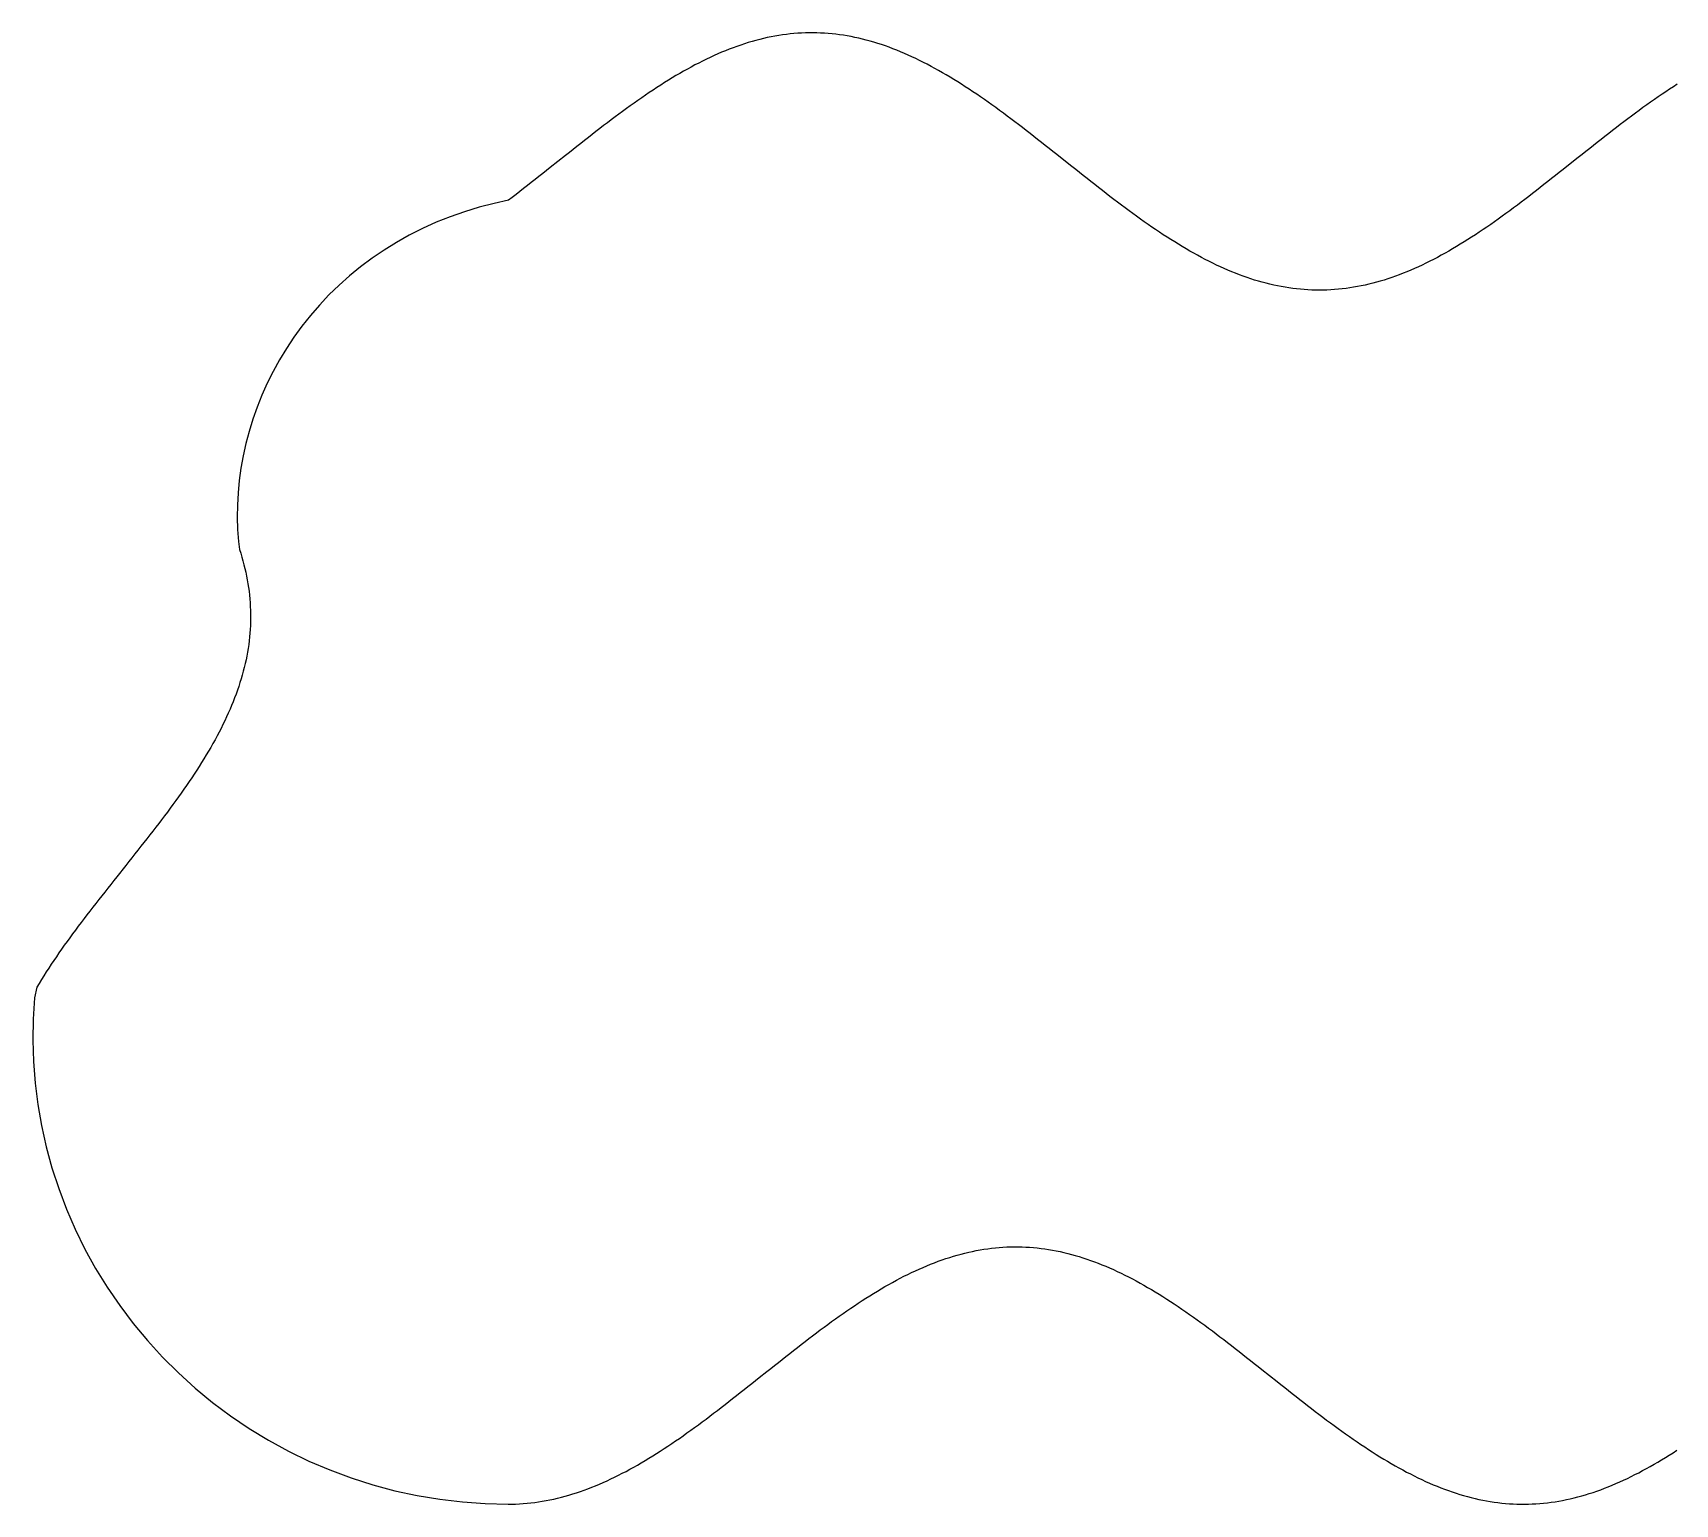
# Model space of a CAD drawing. Header units: metres. Extents: x -11.3 to 65.3, y -12.2 to 22.1.
# Drawn here: x -11.27 to 27, y -12.2 to 22.1 of the extents above; entities that cross this region are included whole.
import ezdxf

# ---------------------------------------------------------------- set-up
doc = ezdxf.new("R2010")
doc.units = ezdxf.units.M

msp = doc.modelspace()

# ---------------------------------------------------------------- linework, layer by layer
for p, q in [((5.31032, 21.8438), (5.22159, 21.8145)), ((5.39905, 21.8716), (5.31032, 21.8438)), ((5.48778, 21.8979), (5.39905, 21.8716)), ((5.57651, 21.9226), (5.48778, 21.8979)), ((5.66524, 21.9458), (5.57651, 21.9226)), ((5.75397, 21.9674), (5.66524, 21.9458)), ((5.8427, 21.9874), (5.75397, 21.9674)), ((5.93143, 22.0057), (5.8427, 21.9874)), ((6.02016, 22.0225), (5.93143, 22.0057)), ((6.10889, 22.0377), (6.02016, 22.0225)), ((6.19762, 22.0512), (6.10889, 22.0377)), ((6.28635, 22.0631), (6.19762, 22.0512)), ((6.37508, 22.0733), (6.28635, 22.0631)), ((6.46381, 22.0819), (6.37508, 22.0733)), ((6.55254, 22.0888), (6.46381, 22.0819)), ((6.64125, 22.0941), (6.55254, 22.0888)), ((6.72998, 22.0977), (6.64125, 22.0941)), ((6.81871, 22.0996), (6.72998, 22.0977)), ((6.90744, 22.0999), (6.81871, 22.0996)), ((6.99617, 22.0985), (6.90744, 22.0999)), ((7.0849, 22.0955), (6.99617, 22.0985)), ((7.17363, 22.0907), (7.0849, 22.0955)), ((7.26236, 22.0844), (7.17363, 22.0907)), ((7.35109, 22.0763), (7.26236, 22.0844)), ((7.43982, 22.0667), (7.35109, 22.0763)), ((7.52855, 22.0553), (7.43982, 22.0667)), ((7.61728, 22.0423), (7.52855, 22.0553)), ((7.70601, 22.0277), (7.61728, 22.0423)), ((7.79474, 22.0115), (7.70601, 22.0277)), ((7.88347, 21.9937), (7.79474, 22.0115)), ((7.9722, 21.9742), (7.88347, 21.9937)), ((8.06093, 21.9532), (7.9722, 21.9742)), ((8.14966, 21.9305), (8.06093, 21.9532)), ((8.23837, 21.9063), (8.14966, 21.9305)), ((8.3271, 21.8806), (8.23837, 21.9063)), ((8.41583, 21.8533), (8.3271, 21.8806)), ((8.50456, 21.8244), (8.41583, 21.8533)), ((8.59329, 21.7941), (8.50456, 21.8244)), ((4.3343, 21.4413), (4.24557, 21.3964)), ((4.42303, 21.4848), (4.3343, 21.4413)), ((4.51176, 21.527), (4.42303, 21.4848)), ((4.60049, 21.5679), (4.51176, 21.527)), ((4.68922, 21.6074), (4.60049, 21.5679)), ((4.77795, 21.6455), (4.68922, 21.6074)), ((4.86668, 21.6822), (4.77795, 21.6455)), ((4.95541, 21.7175), (4.86668, 21.6822)), ((5.04414, 21.7513), (4.95541, 21.7175)), ((5.13286, 21.7836), (5.04414, 21.7513)), ((5.22159, 21.8145), (5.13286, 21.7836)), ((8.68202, 21.7622), (8.59329, 21.7941)), ((8.77075, 21.7289), (8.68202, 21.7622)), ((8.85948, 21.6941), (8.77075, 21.7289)), ((8.94821, 21.6579), (8.85948, 21.6941)), ((9.03694, 21.6203), (8.94821, 21.6579)), ((9.12567, 21.5812), (9.03694, 21.6203)), ((9.2144, 21.5408), (9.12567, 21.5812)), ((9.30313, 21.4991), (9.2144, 21.5408)), ((9.39186, 21.4559), (9.30313, 21.4991)), ((9.48059, 21.4115), (9.39186, 21.4559)), ((3.7132, 21.1015), (3.62447, 21.0483)), ((3.80193, 21.1536), (3.7132, 21.1015)), ((3.89066, 21.2046), (3.80193, 21.1536)), ((3.97939, 21.2544), (3.89066, 21.2046)), ((4.06812, 21.303), (3.97939, 21.2544)), ((4.15685, 21.3503), (4.06812, 21.303)), ((4.24557, 21.3964), (4.15685, 21.3503)), ((9.56932, 21.3658), (9.48059, 21.4115)), ((9.65805, 21.3189), (9.56932, 21.3658)), ((9.74677, 21.2707), (9.65805, 21.3189)), ((9.83549, 21.2213), (9.74677, 21.2707)), ((9.92422, 21.1707), (9.83549, 21.2213)), ((10.013, 21.119), (9.92422, 21.1707)), ((10.1017, 21.0662), (10.013, 21.119)), ((10.1904, 21.0123), (10.1017, 21.0662)), ((3.0921, 20.7075), (3.00337, 20.6474)), ((3.18083, 20.7667), (3.0921, 20.7075)), ((3.26956, 20.825), (3.18083, 20.7667)), ((3.35829, 20.8824), (3.26956, 20.825)), ((3.44702, 20.9387), (3.35829, 20.8824)), ((3.53575, 20.994), (3.44702, 20.9387)), ((3.62447, 21.0483), (3.53575, 20.994)), ((10.2791, 20.9573), (10.1904, 21.0123)), ((10.3679, 20.9013), (10.2791, 20.9573)), ((10.4566, 20.8442), (10.3679, 20.9013)), ((10.5453, 20.7862), (10.4566, 20.8442)), ((10.6341, 20.7273), (10.5453, 20.7862)), ((10.7228, 20.6675), (10.6341, 20.7273)), ((26.7827, 20.7273), (26.694, 20.6675)), ((26.8715, 20.7862), (26.7827, 20.7273)), ((26.9602, 20.8442), (26.8715, 20.7862)), ((27.0489, 20.9013), (26.9602, 20.8442)), ((2.55972, 20.3345), (2.47099, 20.2698)), ((2.64845, 20.3986), (2.55972, 20.3345)), ((2.73718, 20.462), (2.64845, 20.3986)), ((2.82591, 20.5246), (2.73718, 20.462)), ((2.91464, 20.5864), (2.82591, 20.5246)), ((3.00337, 20.6474), (2.91464, 20.5864)), ((10.8115, 20.6068), (10.7228, 20.6675)), ((10.9003, 20.5453), (10.8115, 20.6068)), ((10.989, 20.4829), (10.9003, 20.5453)), ((11.0777, 20.4198), (10.989, 20.4829)), ((11.1664, 20.356), (11.0777, 20.4198)), ((11.2552, 20.2914), (11.1664, 20.356)), ((11.3439, 20.2262), (11.2552, 20.2914)), ((26.1616, 20.2914), (26.0729, 20.2262)), ((26.2504, 20.356), (26.1616, 20.2914)), ((26.3391, 20.4198), (26.2504, 20.356)), ((26.4278, 20.4829), (26.3391, 20.4198)), ((26.5166, 20.5453), (26.4278, 20.4829)), ((26.6053, 20.6068), (26.5166, 20.5453)), ((26.694, 20.6675), (26.6053, 20.6068)), ((2.02734, 19.937), (1.93863, 19.8689)), ((2.11607, 20.0046), (2.02734, 19.937)), ((2.2048, 20.0717), (2.11607, 20.0046)), ((2.29353, 20.1383), (2.2048, 20.0717)), ((2.38226, 20.2044), (2.29353, 20.1383)), ((2.47099, 20.2698), (2.38226, 20.2044)), ((11.4326, 20.1604), (11.3439, 20.2262)), ((11.5213, 20.094), (11.4326, 20.1604)), ((11.6101, 20.027), (11.5213, 20.094)), ((11.6988, 19.9596), (11.6101, 20.027)), ((11.7875, 19.8916), (11.6988, 19.9596)), ((25.718, 19.9596), (25.6293, 19.8916)), ((25.8067, 20.027), (25.718, 19.9596)), ((25.8954, 20.094), (25.8067, 20.027)), ((25.9842, 20.1604), (25.8954, 20.094)), ((26.0729, 20.2262), (25.9842, 20.1604)), ((1.49498, 19.5227), (1.40625, 19.4526)), ((1.58371, 19.5926), (1.49498, 19.5227)), ((1.67244, 19.6621), (1.58371, 19.5926)), ((1.76117, 19.7314), (1.67244, 19.6621)), ((1.8499, 19.8003), (1.76117, 19.7314)), ((1.93863, 19.8689), (1.8499, 19.8003)), ((11.8763, 19.8232), (11.7875, 19.8916)), ((11.965, 19.7544), (11.8763, 19.8232)), ((12.0537, 19.6853), (11.965, 19.7544)), ((12.1425, 19.6158), (12.0537, 19.6853)), ((12.2312, 19.546), (12.1425, 19.6158)), ((12.3199, 19.476), (12.2312, 19.546)), ((25.1856, 19.546), (25.0969, 19.476)), ((25.2743, 19.6158), (25.1856, 19.546)), ((25.3631, 19.6853), (25.2743, 19.6158)), ((25.4518, 19.7544), (25.3631, 19.6853)), ((25.5405, 19.8232), (25.4518, 19.7544)), ((25.6293, 19.8916), (25.5405, 19.8232)), ((1.14006, 19.2413), (0.78514, 18.9587)), ((1.22879, 19.3119), (1.14006, 19.2413)), ((1.31752, 19.3823), (1.22879, 19.3119)), ((1.40625, 19.4526), (1.31752, 19.3823)), ((12.4086, 19.4058), (12.3199, 19.476)), ((12.4974, 19.3354), (12.4086, 19.4058)), ((12.5861, 19.2648), (12.4974, 19.3354)), ((12.6748, 19.1942), (12.5861, 19.2648)), ((12.941, 18.9822), (12.6748, 19.1942)), ((24.742, 19.1942), (24.4758, 18.9822)), ((24.8307, 19.2648), (24.742, 19.1942)), ((24.9194, 19.3354), (24.8307, 19.2648)), ((25.0082, 19.4058), (24.9194, 19.3354)), ((25.0969, 19.476), (25.0082, 19.4058)), ((0.60768, 18.8177), (0.51895, 18.7474)), ((0.69641, 18.8881), (0.60768, 18.8177)), ((0.78514, 18.9587), (0.69641, 18.8881)), ((13.0297, 18.9116), (12.941, 18.9822)), ((13.1185, 18.8411), (13.0297, 18.9116)), ((13.2072, 18.7708), (13.1185, 18.8411)), ((13.2959, 18.7006), (13.2072, 18.7708)), ((24.2096, 18.7708), (24.1209, 18.7006)), ((24.2983, 18.8411), (24.2096, 18.7708)), ((24.3871, 18.9116), (24.2983, 18.8411)), ((24.4758, 18.9822), (24.3871, 18.9116)), ((0.07532, 18.3997), (-0.0134, 18.3311)), ((0.16405, 18.4686), (0.07532, 18.3997)), ((0.25278, 18.5378), (0.16405, 18.4686)), ((0.34151, 18.6074), (0.25278, 18.5378)), ((0.43024, 18.6773), (0.34151, 18.6074)), ((0.51895, 18.7474), (0.43024, 18.6773)), ((13.3847, 18.6307), (13.2959, 18.7006)), ((13.4734, 18.561), (13.3847, 18.6307)), ((13.5621, 18.4916), (13.4734, 18.561)), ((13.6508, 18.4226), (13.5621, 18.4916)), ((13.7396, 18.3539), (13.6508, 18.4226)), ((23.7659, 18.4226), (23.6772, 18.3539)), ((23.8547, 18.4916), (23.7659, 18.4226)), ((23.9434, 18.561), (23.8547, 18.4916)), ((24.0321, 18.6307), (23.9434, 18.561)), ((24.1209, 18.7006), (24.0321, 18.6307)), ((-0.86926, 18.0335), (-1.21199, 17.9305)), ((-0.51941, 18.1219), (-0.86926, 18.0335)), ((-0.19086, 18.1954), (-0.51941, 18.1219)), ((-0.10213, 18.263), (-0.19086, 18.1954)), ((-0.0134, 18.3311), (-0.10213, 18.263)), ((13.8283, 18.2857), (13.7396, 18.3539)), ((13.917, 18.2179), (13.8283, 18.2857)), ((14.0058, 18.1506), (13.917, 18.2179)), ((14.0945, 18.0838), (14.0058, 18.1506)), ((14.1832, 18.0176), (14.0945, 18.0838)), ((14.272, 17.9519), (14.1832, 18.0176)), ((23.2336, 18.0176), (23.1449, 17.9519)), ((23.3223, 18.0838), (23.2336, 18.0176)), ((23.411, 18.1506), (23.3223, 18.0838)), ((23.4998, 18.2179), (23.411, 18.1506)), ((23.5885, 18.2857), (23.4998, 18.2179)), ((23.6772, 18.3539), (23.5885, 18.2857)), ((-1.87384, 17.6829), (-2.19193, 17.5393)), ((-1.54703, 17.8135), (-1.87384, 17.6829)), ((-1.21199, 17.9305), (-1.54703, 17.8135)), ((14.3607, 17.887), (14.272, 17.9519)), ((14.4494, 17.8226), (14.3607, 17.887)), ((14.5381, 17.7591), (14.4494, 17.8226)), ((14.6269, 17.6962), (14.5381, 17.7591)), ((14.7156, 17.6341), (14.6269, 17.6962)), ((14.8043, 17.5729), (14.7156, 17.6341)), ((22.7012, 17.6341), (22.6125, 17.5729)), ((22.7899, 17.6962), (22.7012, 17.6341)), ((22.8787, 17.7591), (22.7899, 17.6962)), ((22.9674, 17.8226), (22.8787, 17.7591)), ((23.0561, 17.887), (22.9674, 17.8226)), ((23.1449, 17.9519), (23.0561, 17.887)), ((-2.50081, 17.3832), (-2.80008, 17.2152)), ((-2.19193, 17.5393), (-2.50081, 17.3832)), ((14.8931, 17.5125), (14.8043, 17.5729)), ((14.9818, 17.4529), (14.8931, 17.5125)), ((15.0705, 17.3943), (14.9818, 17.4529)), ((15.1592, 17.3366), (15.0705, 17.3943)), ((15.248, 17.2799), (15.1592, 17.3366)), ((15.3367, 17.2243), (15.248, 17.2799)), ((15.4254, 17.1696), (15.3367, 17.2243)), ((22.0801, 17.2243), (21.9914, 17.1696)), ((22.1688, 17.2799), (22.0801, 17.2243)), ((22.2576, 17.3366), (22.1688, 17.2799)), ((22.3463, 17.3943), (22.2576, 17.3366)), ((22.435, 17.4529), (22.3463, 17.3943)), ((22.5237, 17.5125), (22.435, 17.4529)), ((22.6125, 17.5729), (22.5237, 17.5125)), ((-3.36815, 16.8457), (-3.63626, 16.6453)), ((-3.08931, 17.0359), (-3.36815, 16.8457)), ((-2.80008, 17.2152), (-3.08931, 17.0359)), ((15.5142, 17.1161), (15.4254, 17.1696)), ((15.6029, 17.0636), (15.5142, 17.1161)), ((15.6916, 17.0123), (15.6029, 17.0636)), ((15.7803, 16.9621), (15.6916, 17.0123)), ((15.8691, 16.9131), (15.7803, 16.9621)), ((15.9578, 16.8653), (15.8691, 16.9131)), ((16.0465, 16.8188), (15.9578, 16.8653)), ((21.459, 16.8653), (21.3703, 16.8188)), ((21.5477, 16.9131), (21.459, 16.8653)), ((21.6365, 16.9621), (21.5477, 16.9131)), ((21.7252, 17.0123), (21.6365, 16.9621)), ((21.8139, 17.0636), (21.7252, 17.0123)), ((21.9026, 17.1161), (21.8139, 17.0636)), ((21.9914, 17.1696), (21.9026, 17.1161)), ((-3.63626, 16.6453), (-3.89333, 16.4353)), ((16.1353, 16.7735), (16.0465, 16.8188)), ((16.224, 16.7295), (16.1353, 16.7735)), ((16.3127, 16.6869), (16.224, 16.7295)), ((16.4014, 16.6455), (16.3127, 16.6869)), ((16.4902, 16.6056), (16.4014, 16.6455)), ((16.5789, 16.567), (16.4902, 16.6056)), ((16.6676, 16.5298), (16.5789, 16.567)), ((16.7564, 16.4941), (16.6676, 16.5298)), ((16.8451, 16.4598), (16.7564, 16.4941)), ((16.9338, 16.427), (16.8451, 16.4598)), ((20.5717, 16.4598), (20.483, 16.427)), ((20.6604, 16.4941), (20.5717, 16.4598)), ((20.7492, 16.5298), (20.6604, 16.4941)), ((20.8379, 16.567), (20.7492, 16.5298)), ((20.9266, 16.6056), (20.8379, 16.567)), ((21.0154, 16.6455), (20.9266, 16.6056)), ((21.1041, 16.6869), (21.0154, 16.6455)), ((21.1928, 16.7295), (21.1041, 16.6869)), ((21.2815, 16.7735), (21.1928, 16.7295)), ((21.3703, 16.8188), (21.2815, 16.7735)), ((-4.1391, 16.2163), (-4.37332, 15.9888)), ((-3.89333, 16.4353), (-4.1391, 16.2163)), ((17.0226, 16.3956), (16.9338, 16.427)), ((17.1113, 16.3658), (17.0226, 16.3956)), ((17.2, 16.3375), (17.1113, 16.3658)), ((17.2887, 16.3107), (17.2, 16.3375)), ((17.3775, 16.2854), (17.2887, 16.3107)), ((17.4662, 16.2617), (17.3775, 16.2854)), ((17.5549, 16.2396), (17.4662, 16.2617)), ((17.6436, 16.2191), (17.5549, 16.2396)), ((17.7324, 16.2002), (17.6436, 16.2191)), ((17.8211, 16.1829), (17.7324, 16.2002)), ((17.9098, 16.1672), (17.8211, 16.1829)), ((17.9986, 16.1531), (17.9098, 16.1672)), ((18.0873, 16.1407), (17.9986, 16.1531)), ((18.176, 16.1299), (18.0873, 16.1407)), ((18.2648, 16.1208), (18.176, 16.1299)), ((18.3535, 16.1133), (18.2648, 16.1208)), ((18.4422, 16.1075), (18.3535, 16.1133)), ((18.5309, 16.1033), (18.4422, 16.1075)), ((18.6197, 16.1008), (18.5309, 16.1033)), ((18.7084, 16.1), (18.6197, 16.1008)), ((18.7971, 16.1008), (18.7084, 16.1)), ((18.8859, 16.1033), (18.7971, 16.1008)), ((18.9746, 16.1075), (18.8859, 16.1033)), ((19.0633, 16.1133), (18.9746, 16.1075)), ((19.152, 16.1208), (19.0633, 16.1133)), ((19.2408, 16.1299), (19.152, 16.1208)), ((19.3295, 16.1407), (19.2408, 16.1299)), ((19.4182, 16.1531), (19.3295, 16.1407)), ((19.507, 16.1672), (19.4182, 16.1531)), ((19.5957, 16.1829), (19.507, 16.1672)), ((19.6844, 16.2002), (19.5957, 16.1829)), ((19.7731, 16.2191), (19.6844, 16.2002)), ((19.8619, 16.2396), (19.7731, 16.2191)), ((19.9506, 16.2617), (19.8619, 16.2396)), ((20.0393, 16.2854), (19.9506, 16.2617)), ((20.1281, 16.3107), (20.0393, 16.2854)), ((20.2168, 16.3375), (20.1281, 16.3107)), ((20.3055, 16.3658), (20.2168, 16.3375)), ((20.3943, 16.3956), (20.3055, 16.3658)), ((20.483, 16.427), (20.3943, 16.3956)), ((-4.59578, 15.7534), (-4.80632, 15.5107)), ((-4.37332, 15.9888), (-4.59578, 15.7534)), ((-4.80632, 15.5107), (-5.00476, 15.2614)), ((-5.19099, 15.0059), (-5.36493, 14.7449)), ((-5.00476, 15.2614), (-5.19099, 15.0059)), ((-5.36493, 14.7449), (-5.52649, 14.4789)), ((-5.67563, 14.2085), (-5.81233, 13.9342)), ((-5.52649, 14.4789), (-5.67563, 14.2085)), ((-5.81233, 13.9342), (-5.93661, 13.6566)), ((-5.93661, 13.6566), (-6.04846, 13.3761)), ((-6.14795, 13.0934), (-6.23512, 12.8088)), ((-6.04846, 13.3761), (-6.14795, 13.0934)), ((-6.23512, 12.8088), (-6.31007, 12.5229)), ((-6.31007, 12.5229), (-6.37289, 12.2362)), ((-6.42371, 11.9491), (-6.4626, 11.662)), ((-6.37289, 12.2362), (-6.42371, 11.9491)), ((-6.4626, 11.662), (-6.48976, 11.3754)), ((-6.48976, 11.3754), (-6.50529, 11.0897)), ((-6.50529, 11.0897), (-6.50938, 10.8054)), ((-6.50938, 10.8054), (-6.5022, 10.5227)), ((-6.5022, 10.5227), (-6.4839, 10.2421)), ((-6.4839, 10.2421), (-6.45618, 10.0565)), ((-6.45618, 10.0565), (-6.42836, 9.96774)), ((-6.42836, 9.96774), (-6.40207, 9.87901)), ((-6.40207, 9.87901), (-6.37735, 9.79028)), ((-6.37735, 9.79028), (-6.35419, 9.70155)), ((-6.35419, 9.70155), (-6.33261, 9.61282)), ((-6.33261, 9.61282), (-6.31262, 9.52411)), ((-6.31262, 9.52411), (-6.29425, 9.43538)), ((-6.29425, 9.43538), (-6.27747, 9.34665)), ((-6.27747, 9.34665), (-6.26233, 9.25792)), ((-6.26233, 9.25792), (-6.24881, 9.16919)), ((-6.24881, 9.16919), (-6.23692, 9.08046)), ((-6.23692, 9.08046), (-6.2267, 8.99173)), ((-6.2267, 8.99173), (-6.21811, 8.903)), ((-6.21811, 8.903), (-6.21118, 8.81427)), ((-6.21118, 8.81427), (-6.20592, 8.72554)), ((-6.20592, 8.72554), (-6.2023, 8.63681)), ((-6.2023, 8.63681), (-6.20036, 8.54808)), ((-6.20009, 8.45935), (-6.20148, 8.37062)), ((-6.20036, 8.54808), (-6.20009, 8.45935)), ((-6.21562, 8.10443), (-6.22365, 8.01572)), ((-6.20924, 8.19316), (-6.21562, 8.10443)), ((-6.20453, 8.28189), (-6.20924, 8.19316)), ((-6.20148, 8.37062), (-6.20453, 8.28189)), ((-6.27225, 7.6608), (-6.28847, 7.57207)), ((-6.25763, 7.74953), (-6.27225, 7.6608)), ((-6.24466, 7.83826), (-6.25763, 7.74953)), ((-6.23334, 7.92699), (-6.24466, 7.83826)), ((-6.22365, 8.01572), (-6.23334, 7.92699)), ((-6.34682, 7.30588), (-6.36946, 7.21715)), ((-6.32578, 7.39461), (-6.34682, 7.30588)), ((-6.30632, 7.48334), (-6.32578, 7.39461)), ((-6.28847, 7.57207), (-6.30632, 7.48334)), ((-6.44673, 6.95096), (-6.47556, 6.86223)), ((-6.41942, 7.03969), (-6.44673, 6.95096)), ((-6.39366, 7.12842), (-6.41942, 7.03969)), ((-6.36946, 7.21715), (-6.39366, 7.12842)), ((-6.60585, 6.50732), (-6.64207, 6.41859)), ((-6.57108, 6.59604), (-6.60585, 6.50732)), ((-6.53775, 6.68477), (-6.57108, 6.59604)), ((-6.50591, 6.7735), (-6.53775, 6.68477)), ((-6.47556, 6.86223), (-6.50591, 6.7735)), ((-6.75917, 6.1524), (-6.80093, 6.06367)), ((-6.71875, 6.24113), (-6.75917, 6.1524)), ((-6.67972, 6.32986), (-6.71875, 6.24113)), ((-6.64207, 6.41859), (-6.67972, 6.32986)), ((-6.93414, 5.79749), (-6.98109, 5.70876)), ((-6.88846, 5.88622), (-6.93414, 5.79749)), ((-6.84404, 5.97495), (-6.88846, 5.88622)), ((-6.80093, 6.06367), (-6.84404, 5.97495)), ((-7.12924, 5.44257), (-7.18095, 5.35384)), ((-7.07867, 5.5313), (-7.12924, 5.44257)), ((-7.02928, 5.62003), (-7.07867, 5.5313)), ((-6.98109, 5.70876), (-7.02928, 5.62003)), ((-7.39873, 4.99892), (-7.45575, 4.9102)), ((-7.34271, 5.08765), (-7.39873, 4.99892)), ((-7.28772, 5.17638), (-7.34271, 5.08765)), ((-7.2338, 5.26511), (-7.28772, 5.17638)), ((-7.18095, 5.35384), (-7.2338, 5.26511)), ((-7.63249, 4.64401), (-7.69319, 4.55528)), ((-7.57266, 4.73274), (-7.63249, 4.64401)), ((-7.51375, 4.82147), (-7.57266, 4.73274)), ((-7.45575, 4.9102), (-7.51375, 4.82147)), ((-7.88017, 4.28909), (-7.94402, 4.20036)), ((-7.81706, 4.37782), (-7.88017, 4.28909)), ((-7.75473, 4.46655), (-7.81706, 4.37782)), ((-7.69319, 4.55528), (-7.75473, 4.46655)), ((-8.20598, 3.84544), (-8.27293, 3.75671)), ((-8.13957, 3.93417), (-8.20598, 3.84544)), ((-8.07375, 4.0229), (-8.13957, 3.93417)), ((-8.00854, 4.11163), (-8.07375, 4.0229)), ((-7.94402, 4.20036), (-8.00854, 4.11163)), ((-8.47676, 3.49052), (-8.54556, 3.40181)), ((-8.40837, 3.57925), (-8.47676, 3.49052)), ((-8.34042, 3.66798), (-8.40837, 3.57925)), ((-8.27293, 3.75671), (-8.34042, 3.66798)), ((-8.75398, 3.13562), (-8.82399, 3.04689)), ((-8.6842, 3.22435), (-8.75398, 3.13562)), ((-8.61472, 3.31308), (-8.6842, 3.22435)), ((-8.54556, 3.40181), (-8.61472, 3.31308)), ((-9.10576, 2.69197), (-9.31776, 2.42578)), ((-9.03514, 2.7807), (-9.10576, 2.69197)), ((-8.96461, 2.86943), (-9.03514, 2.7807)), ((-8.89423, 2.95816), (-8.96461, 2.86943)), ((-8.82399, 3.04689), (-8.89423, 2.95816)), ((-9.38837, 2.33705), (-9.45885, 2.24832)), ((-9.31776, 2.42578), (-9.38837, 2.33705)), ((-9.6693, 1.98213), (-9.73897, 1.8934)), ((-9.59935, 2.07086), (-9.6693, 1.98213)), ((-9.52919, 2.15959), (-9.59935, 2.07086)), ((-9.45885, 2.24832), (-9.52919, 2.15959)), ((-10.0143, 1.5385), (-10.0821, 1.44977)), ((-9.94606, 1.62723), (-10.0143, 1.5385)), ((-9.8774, 1.71596), (-9.94606, 1.62723)), ((-9.80835, 1.80469), (-9.8774, 1.71596)), ((-9.73897, 1.8934), (-9.80835, 1.80469)), ((-10.2824, 1.18358), (-10.348, 1.09485)), ((-10.2162, 1.27231), (-10.2824, 1.18358)), ((-10.1494, 1.36104), (-10.2162, 1.27231)), ((-10.0821, 1.44977), (-10.1494, 1.36104)), ((-10.5409, 0.82866), (-10.6038, 0.73993)), ((-10.4773, 0.91739), (-10.5409, 0.82866)), ((-10.413, 1.00612), (-10.4773, 0.91739)), ((-10.348, 1.09485), (-10.413, 1.00612)), ((-10.8471, 0.38501), (-10.9057, 0.29629)), ((-10.7875, 0.47374), (-10.8471, 0.38501)), ((-10.7271, 0.56247), (-10.7875, 0.47374)), ((-10.6659, 0.6512), (-10.7271, 0.56247)), ((-10.6038, 0.73993), (-10.6659, 0.6512)), ((-11.0757, 0.03011), (-11.1304, -0.05861)), ((-11.02, 0.11883), (-11.0757, 0.03011)), ((-10.9633, 0.20756), (-11.02, 0.11883)), ((-10.9057, 0.29629), (-10.9633, 0.20756)), ((-11.1839, -0.14734), (-11.2346, -0.39906)), ((-11.1304, -0.05861), (-11.1839, -0.14734)), ((-11.2346, -0.39906), (-11.2661, -0.89146)), ((-11.2661, -0.89146), (-11.2745, -1.3869)), ((-11.2745, -1.3869), (-11.2594, -1.88428)), ((-11.2594, -1.88428), (-11.2207, -2.38237)), ((-11.2207, -2.38237), (-11.1582, -2.88005)), ((-11.1582, -2.88005), (-11.0721, -3.3761)), ((-11.0721, -3.3761), (-10.9621, -3.86935)), ((-10.9621, -3.86935), (-10.8285, -4.35858)), ((-10.8285, -4.35858), (-10.6714, -4.84261)), ((-10.6714, -4.84261), (-10.491, -5.32025)), ((-10.491, -5.32025), (-10.2875, -5.79031)), ((-10.2875, -5.79031), (-10.0613, -6.25163)), ((-10.0613, -6.25163), (-9.81285, -6.70306)), ((9.82637, -6.53775), (9.9151, -6.50591)), ((9.9151, -6.50591), (10.0038, -6.47556)), ((10.0038, -6.47556), (10.0926, -6.44673)), ((10.0926, -6.44673), (10.1813, -6.41942)), ((10.1813, -6.41942), (10.27, -6.39366)), ((10.27, -6.39366), (10.3587, -6.36946)), ((10.3587, -6.36946), (10.4475, -6.34682)), ((10.4475, -6.34682), (10.5362, -6.32578)), ((10.5362, -6.32578), (10.6249, -6.30632)), ((10.6249, -6.30632), (10.7137, -6.28847)), ((10.7137, -6.28847), (10.8024, -6.27225)), ((10.8024, -6.27225), (10.8911, -6.25763)), ((10.8911, -6.25763), (10.9798, -6.24466)), ((10.9798, -6.24466), (11.0686, -6.23334)), ((11.0686, -6.23334), (11.1573, -6.22365)), ((11.1573, -6.22365), (11.246, -6.21562)), ((11.246, -6.21562), (11.3348, -6.20924)), ((11.3348, -6.20924), (11.4235, -6.20453)), ((11.4235, -6.20453), (11.5122, -6.20148)), ((11.5122, -6.20148), (11.601, -6.20009)), ((11.601, -6.20009), (11.6897, -6.20036)), ((11.6897, -6.20036), (11.7784, -6.2023)), ((11.7784, -6.2023), (11.8671, -6.20592)), ((11.8671, -6.20592), (11.9559, -6.21118)), ((11.9559, -6.21118), (12.0446, -6.21811)), ((12.0446, -6.21811), (12.1333, -6.2267)), ((12.1333, -6.2267), (12.222, -6.23692)), ((12.222, -6.23692), (12.3108, -6.24881)), ((12.3108, -6.24881), (12.3995, -6.26233)), ((12.3995, -6.26233), (12.4882, -6.27747)), ((12.4882, -6.27747), (12.577, -6.29425)), ((12.577, -6.29425), (12.6657, -6.31262)), ((12.6657, -6.31262), (12.7544, -6.33261)), ((12.7544, -6.33261), (12.8432, -6.35419)), ((12.8432, -6.35419), (12.9319, -6.37735)), ((12.9319, -6.37735), (13.0206, -6.40207)), ((13.0206, -6.40207), (13.1093, -6.42836)), ((13.1093, -6.42836), (13.1981, -6.45618)), ((13.1981, -6.45618), (13.2868, -6.4855)), ((13.2868, -6.4855), (13.3755, -6.51636)), ((-9.81285, -6.70306), (-9.5425, -7.14345)), ((8.93907, -6.93414), (9.0278, -6.88846)), ((9.0278, -6.88846), (9.11653, -6.84404)), ((9.11653, -6.84404), (9.20526, -6.80093)), ((9.20526, -6.80093), (9.29399, -6.75917)), ((9.29399, -6.75917), (9.38272, -6.71875)), ((9.38272, -6.71875), (9.47145, -6.67972)), ((9.47145, -6.67972), (9.56018, -6.64207)), ((9.56018, -6.64207), (9.64891, -6.60585)), ((9.64891, -6.60585), (9.73764, -6.57108)), ((9.73764, -6.57108), (9.82637, -6.53775)), ((13.3755, -6.51636), (13.4642, -6.54869)), ((13.4642, -6.54869), (13.553, -6.5825)), ((13.553, -6.5825), (13.6417, -6.61777)), ((13.6417, -6.61777), (13.7304, -6.65446)), ((13.7304, -6.65446), (13.8192, -6.69257)), ((13.8192, -6.69257), (13.9079, -6.73207)), ((13.9079, -6.73207), (13.9966, -6.77293)), ((13.9966, -6.77293), (14.0854, -6.81516)), ((14.0854, -6.81516), (14.1741, -6.8587)), ((14.1741, -6.8587), (14.2628, -6.90355)), ((-9.5425, -7.14345), (-9.25082, -7.57169)), ((8.31798, -7.28772), (8.40671, -7.2338)), ((8.40671, -7.2338), (8.49544, -7.18095)), ((8.49544, -7.18095), (8.58417, -7.12924)), ((8.58417, -7.12924), (8.6729, -7.07867)), ((8.6729, -7.07867), (8.76161, -7.02928)), ((8.76161, -7.02928), (8.85034, -6.98109)), ((8.85034, -6.98109), (8.93907, -6.93414)), ((14.2628, -6.90355), (14.3515, -6.94966)), ((14.3515, -6.94966), (14.4403, -6.99702)), ((14.4403, -6.99702), (14.529, -7.04561)), ((14.529, -7.04561), (14.6177, -7.0954)), ((14.6177, -7.0954), (14.7065, -7.14635)), ((14.7065, -7.14635), (14.7952, -7.19844)), ((14.7952, -7.19844), (14.8839, -7.25165)), ((14.8839, -7.25165), (14.9726, -7.30594)), ((-9.25082, -7.57169), (-8.93839, -7.98669)), ((7.69687, -7.69319), (7.7856, -7.63249)), ((7.7856, -7.63249), (7.87433, -7.57266)), ((7.87433, -7.57266), (7.96306, -7.51375)), ((7.96306, -7.51375), (8.05179, -7.45575)), ((8.05179, -7.45575), (8.14052, -7.39873)), ((8.14052, -7.39873), (8.22925, -7.34271)), ((8.22925, -7.34271), (8.31798, -7.28772)), ((14.9726, -7.30594), (15.0614, -7.36127)), ((15.0614, -7.36127), (15.1501, -7.41763)), ((15.1501, -7.41763), (15.2388, -7.47498)), ((15.2388, -7.47498), (15.3276, -7.53328)), ((15.3276, -7.53328), (15.4163, -7.59251)), ((15.4163, -7.59251), (15.505, -7.65263)), ((15.505, -7.65263), (15.5938, -7.71362)), ((-8.93839, -7.98669), (-8.60582, -8.38741)), ((7.16451, -8.07375), (7.25322, -8.00854)), ((7.25322, -8.00854), (7.34195, -7.94402)), ((7.34195, -7.94402), (7.43068, -7.88017)), ((7.43068, -7.88017), (7.51941, -7.81706)), ((7.51941, -7.81706), (7.60814, -7.75473)), ((7.60814, -7.75473), (7.69687, -7.69319)), ((15.5938, -7.71362), (15.6825, -7.77542)), ((15.6825, -7.77542), (15.7712, -7.83803)), ((15.7712, -7.83803), (15.8599, -7.90137)), ((15.8599, -7.90137), (15.9487, -7.96545)), ((15.9487, -7.96545), (16.0374, -8.03021)), ((16.0374, -8.03021), (16.1261, -8.09561)), ((-8.60582, -8.38741), (-8.25385, -8.77278)), ((6.63213, -8.47676), (6.72086, -8.40837)), ((6.72086, -8.40837), (6.80959, -8.34042)), ((6.80959, -8.34042), (6.89832, -8.27293)), ((6.89832, -8.27293), (6.98705, -8.20598)), ((6.98705, -8.20598), (7.07578, -8.13957)), ((7.07578, -8.13957), (7.16451, -8.07375)), ((16.1261, -8.09561), (16.2149, -8.16164)), ((16.2149, -8.16164), (16.3036, -8.22824)), ((16.3036, -8.22824), (16.3923, -8.29538)), ((16.3923, -8.29538), (16.481, -8.36302)), ((16.481, -8.36302), (16.5698, -8.43112)), ((-8.25385, -8.77278), (-7.88318, -9.14186)), ((6.18848, -8.82399), (6.27721, -8.75398)), ((6.27721, -8.75398), (6.36594, -8.6842)), ((6.36594, -8.6842), (6.45467, -8.61472)), ((6.45467, -8.61472), (6.5434, -8.54556)), ((6.5434, -8.54556), (6.63213, -8.47676)), ((16.5698, -8.43112), (16.6585, -8.49965)), ((16.6585, -8.49965), (16.7472, -8.56857)), ((16.7472, -8.56857), (16.836, -8.63785)), ((16.836, -8.63785), (16.9247, -8.70743)), ((16.9247, -8.70743), (17.0134, -8.77728)), ((17.0134, -8.77728), (17.1021, -8.84738)), ((-7.88318, -9.14186), (-7.49463, -9.49367)), ((5.65611, -9.24712), (5.83356, -9.10576)), ((5.83356, -9.10576), (5.92229, -9.03514)), ((5.92229, -9.03514), (6.01102, -8.96461)), ((6.01102, -8.96461), (6.09975, -8.89423)), ((6.09975, -8.89423), (6.18848, -8.82399)), ((17.1021, -8.84738), (17.1909, -8.91766)), ((17.1909, -8.91766), (17.2796, -8.98811)), ((17.2796, -8.98811), (17.3683, -9.05867)), ((17.3683, -9.05867), (17.7233, -9.34131)), ((-7.49463, -9.49367), (-7.08905, -9.8273)), ((5.21246, -9.59935), (5.30119, -9.52919)), ((5.30119, -9.52919), (5.38992, -9.45885)), ((5.38992, -9.45885), (5.47865, -9.38837)), ((5.47865, -9.38837), (5.65611, -9.24712)), ((17.7233, -9.34131), (17.812, -9.41188)), ((17.812, -9.41188), (17.9007, -9.48232)), ((17.9007, -9.48232), (17.9894, -9.5526)), ((17.9894, -9.5526), (18.0782, -9.6227)), ((-7.08905, -9.8273), (-6.66736, -10.1419)), ((4.68008, -10.0143), (4.76881, -9.94606)), ((4.76881, -9.94606), (4.85754, -9.8774)), ((4.85754, -9.8774), (4.94627, -9.80835)), ((4.94627, -9.80835), (5.035, -9.73897)), ((5.035, -9.73897), (5.12373, -9.6693)), ((5.12373, -9.6693), (5.21246, -9.59935)), ((18.0782, -9.6227), (18.1669, -9.69255)), ((18.1669, -9.69255), (18.2556, -9.76213)), ((18.2556, -9.76213), (18.3443, -9.83141)), ((18.3443, -9.83141), (18.4331, -9.90033)), ((18.4331, -9.90033), (18.5218, -9.96886)), ((-6.66736, -10.1419), (-6.23048, -10.4366)), ((4.23643, -10.348), (4.32516, -10.2824)), ((4.32516, -10.2824), (4.41389, -10.2162)), ((4.41389, -10.2162), (4.50262, -10.1494)), ((4.50262, -10.1494), (4.59135, -10.0821)), ((4.59135, -10.0821), (4.68008, -10.0143)), ((18.5218, -9.96886), (18.6105, -10.037)), ((18.6105, -10.037), (18.6993, -10.1046)), ((18.6993, -10.1046), (18.788, -10.1717)), ((18.788, -10.1717), (18.8767, -10.2383)), ((18.8767, -10.2383), (18.9655, -10.3044)), ((18.9655, -10.3044), (19.0542, -10.3698)), ((-6.23048, -10.4366), (-5.77943, -10.7107)), ((-5.77943, -10.7107), (-5.31523, -10.9634)), ((3.70407, -10.7271), (3.7928, -10.6659)), ((3.7928, -10.6659), (3.88153, -10.6038)), ((3.88153, -10.6038), (3.97026, -10.5409)), ((3.97026, -10.5409), (4.05899, -10.4773)), ((4.05899, -10.4773), (4.14771, -10.413)), ((4.14771, -10.413), (4.23643, -10.348)), ((19.0542, -10.3698), (19.1429, -10.4345)), ((19.1429, -10.4345), (19.2316, -10.4986)), ((19.2316, -10.4986), (19.3204, -10.562)), ((19.3204, -10.562), (19.4091, -10.6246)), ((19.4091, -10.6246), (19.4978, -10.6864)), ((19.4978, -10.6864), (19.5865, -10.7473)), ((-5.31523, -10.9634), (-4.83893, -11.1942)), ((3.08296, -11.1304), (3.17169, -11.0757)), ((3.17169, -11.0757), (3.26042, -11.02)), ((3.26042, -11.02), (3.34915, -10.9633)), ((3.34915, -10.9633), (3.43788, -10.9057)), ((3.43788, -10.9057), (3.52661, -10.8471)), ((3.52661, -10.8471), (3.61534, -10.7875)), ((3.61534, -10.7875), (3.70407, -10.7271)), ((19.5865, -10.7473), (19.6753, -10.8075)), ((19.6753, -10.8075), (19.764, -10.8667)), ((19.764, -10.8667), (19.8527, -10.925)), ((19.8527, -10.925), (19.9415, -10.9824)), ((19.9415, -10.9824), (20.0302, -11.0387)), ((20.0302, -11.0387), (20.1189, -11.0941)), ((20.1189, -11.0941), (20.2077, -11.1483)), ((26.7736, -11.1123), (26.8623, -11.0573)), ((26.8623, -11.0573), (26.9511, -11.0013)), ((26.9511, -11.0013), (27.0398, -10.9442)), ((-4.83893, -11.1942), (-4.35167, -11.4023)), ((-4.35167, -11.4023), (-3.85455, -11.5872)), ((2.37314, -11.5265), (2.46187, -11.4812)), ((2.46187, -11.4812), (2.5506, -11.4347)), ((2.5506, -11.4347), (2.63931, -11.3869)), ((2.63931, -11.3869), (2.72804, -11.3379)), ((2.72804, -11.3379), (2.81677, -11.2877)), ((2.81677, -11.2877), (2.9055, -11.2364)), ((2.9055, -11.2364), (2.99423, -11.1839)), ((2.99423, -11.1839), (3.08296, -11.1304)), ((20.2077, -11.1483), (20.2964, -11.2015)), ((20.2964, -11.2015), (20.3851, -11.2536)), ((20.3851, -11.2536), (20.4738, -11.3046)), ((20.4738, -11.3046), (20.5626, -11.3544)), ((20.5626, -11.3544), (20.6513, -11.403)), ((20.6513, -11.403), (20.74, -11.4503)), ((20.74, -11.4503), (20.8288, -11.4964)), ((26.0638, -11.5115), (26.1525, -11.4658)), ((26.1525, -11.4658), (26.2412, -11.4189)), ((26.2412, -11.4189), (26.33, -11.3707)), ((26.33, -11.3707), (26.4187, -11.3213)), ((26.4187, -11.3213), (26.5074, -11.2708)), ((26.5074, -11.2708), (26.5961, -11.219)), ((26.5961, -11.219), (26.6849, -11.1662)), ((26.6849, -11.1662), (26.7736, -11.1123)), ((-3.85455, -11.5872), (-3.34877, -11.7485)), ((-3.34877, -11.7485), (-2.83551, -11.8857)), ((1.57457, -11.873), (1.6633, -11.8402)), ((1.6633, -11.8402), (1.75203, -11.8059)), ((1.75203, -11.8059), (1.84076, -11.7701)), ((1.84076, -11.7701), (1.92949, -11.733)), ((1.92949, -11.733), (2.01822, -11.6944)), ((2.01822, -11.6944), (2.10695, -11.6544)), ((2.10695, -11.6544), (2.19568, -11.6131)), ((2.19568, -11.6131), (2.28441, -11.5704)), ((2.28441, -11.5704), (2.37314, -11.5265)), ((20.8288, -11.4964), (20.9175, -11.5413)), ((20.9175, -11.5413), (21.0062, -11.5848)), ((21.0062, -11.5848), (21.095, -11.627)), ((21.095, -11.627), (21.1837, -11.6679)), ((21.1837, -11.6679), (21.2724, -11.7074)), ((21.2724, -11.7074), (21.3611, -11.7455)), ((21.3611, -11.7455), (21.4499, -11.7822)), ((21.4499, -11.7822), (21.5386, -11.8175)), ((21.5386, -11.8175), (21.6273, -11.8513)), ((21.6273, -11.8513), (21.716, -11.8836)), ((25.1765, -11.8941), (25.2652, -11.8622)), ((25.2652, -11.8622), (25.3539, -11.8289)), ((25.3539, -11.8289), (25.4427, -11.7941)), ((25.4427, -11.7941), (25.5314, -11.7579)), ((25.5314, -11.7579), (25.6201, -11.7203)), ((25.6201, -11.7203), (25.7089, -11.6812)), ((25.7089, -11.6812), (25.7976, -11.6408)), ((25.7976, -11.6408), (25.8863, -11.599)), ((25.8863, -11.599), (25.975, -11.5559)), ((25.975, -11.5559), (26.0638, -11.5115)), ((-2.83551, -11.8857), (-2.31598, -11.9984)), ((-2.31598, -11.9984), (-1.79141, -12.0864)), ((-1.79141, -12.0864), (-1.26305, -12.1495)), ((-1.26305, -12.1495), (-0.73215, -12.1873)), ((-0.73215, -12.1873), (-0.2, -12.2)), ((-0.2, -12.2), (-0.11127, -12.1992)), ((-0.11127, -12.1992), (-0.02254, -12.1967)), ((-0.02254, -12.1967), (0.06618, -12.1925)), ((0.06618, -12.1925), (0.15491, -12.1867)), ((0.15491, -12.1867), (0.24364, -12.1792)), ((0.24364, -12.1792), (0.33237, -12.1701)), ((0.33237, -12.1701), (0.4211, -12.1593)), ((0.4211, -12.1593), (0.50983, -12.1469)), ((0.50983, -12.1469), (0.59856, -12.1328)), ((0.59856, -12.1328), (0.68729, -12.1171)), ((0.68729, -12.1171), (0.77602, -12.0998)), ((0.77602, -12.0998), (0.86475, -12.0809)), ((0.86475, -12.0809), (0.95348, -12.0603)), ((0.95348, -12.0603), (1.04219, -12.0383)), ((1.04219, -12.0383), (1.13092, -12.0146)), ((1.13092, -12.0146), (1.21965, -11.9893)), ((1.21965, -11.9893), (1.30838, -11.9625)), ((1.30838, -11.9625), (1.39711, -11.9342)), ((1.39711, -11.9342), (1.48584, -11.9044)), ((1.48584, -11.9044), (1.57457, -11.873)), ((21.716, -11.8836), (21.8048, -11.9145)), ((21.8048, -11.9145), (21.8935, -11.9438)), ((21.8935, -11.9438), (21.9822, -11.9716)), ((21.9822, -11.9716), (22.071, -11.9979)), ((22.071, -11.9979), (22.1597, -12.0226)), ((22.1597, -12.0226), (22.2484, -12.0458)), ((22.2484, -12.0458), (22.3372, -12.0674)), ((22.3372, -12.0674), (22.4259, -12.0874)), ((22.4259, -12.0874), (22.5146, -12.1057)), ((22.5146, -12.1057), (22.6033, -12.1225)), ((22.6033, -12.1225), (22.6921, -12.1377)), ((22.6921, -12.1377), (22.7808, -12.1512)), ((22.7808, -12.1512), (22.8695, -12.1631)), ((22.8695, -12.1631), (22.9583, -12.1733)), ((22.9583, -12.1733), (23.047, -12.1819)), ((23.047, -12.1819), (23.1357, -12.1888)), ((23.1357, -12.1888), (23.2244, -12.1941)), ((23.2244, -12.1941), (23.3132, -12.1977)), ((23.3132, -12.1977), (23.4019, -12.1996)), ((23.4019, -12.1996), (23.4906, -12.1999)), ((23.4906, -12.1999), (23.5794, -12.1985)), ((23.5794, -12.1985), (23.6681, -12.1955)), ((23.6681, -12.1955), (23.7568, -12.1908)), ((23.7568, -12.1908), (23.8456, -12.1844)), ((23.8456, -12.1844), (23.9343, -12.1763)), ((23.9343, -12.1763), (24.023, -12.1667)), ((24.023, -12.1667), (24.1117, -12.1553)), ((24.1117, -12.1553), (24.2005, -12.1423)), ((24.2005, -12.1423), (24.2892, -12.1277)), ((24.2892, -12.1277), (24.3779, -12.1115)), ((24.3779, -12.1115), (24.4666, -12.0937)), ((24.4666, -12.0937), (24.5554, -12.0742)), ((24.5554, -12.0742), (24.6441, -12.0532)), ((24.6441, -12.0532), (24.7328, -12.0305)), ((24.7328, -12.0305), (24.8216, -12.0063)), ((24.8216, -12.0063), (24.9103, -11.9806)), ((24.9103, -11.9806), (24.999, -11.9533)), ((24.999, -11.9533), (25.0878, -11.9244)), ((25.0878, -11.9244), (25.1765, -11.8941))]:
    msp.add_line(p, q)

doc.saveas('drawing.dxf')
